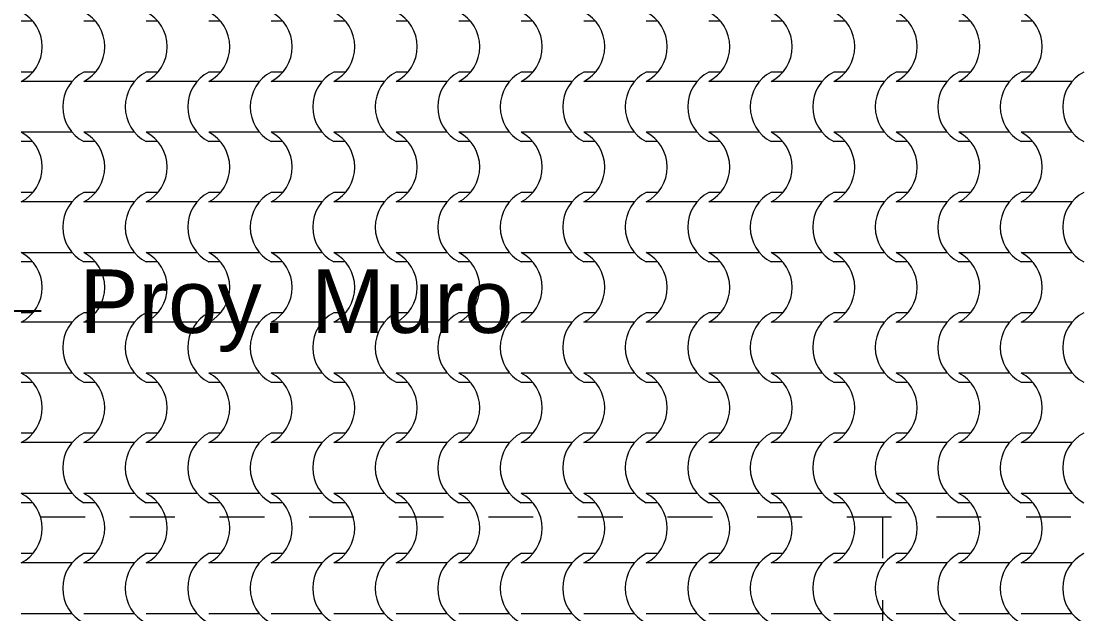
# Model space of a CAD drawing. Header units: metres. Extents: x -41 to 412, y -15 to 25.
# Drawn here: x 134.169 to 136.679, y 7.728 to 9.128 of the extents above; entities that cross this region are included whole.
import ezdxf

# ---------------------------------------------------------------- set-up
doc = ezdxf.new("R2010")
doc.units = ezdxf.units.M
doc.header["$MEASUREMENT"] = 0
doc.linetypes.add('Dashed', pattern=[0.211667, 0.105833, -0.105833])
doc.linetypes.add('Dot & Dashed', pattern=[0.335139, 0.15875, -0.088194, 0, -0.088194])
for name, color, linetype in [('2D Drafting - General', 7, 'Continuous'), ('Annotation - Label', 7, 'Continuous'), ('Shell - Roof', 7, 'Continuous'), ('Structural - Grid', 7, 'Continuous')]:
    doc.layers.add(name, color=color, linetype=linetype)
doc.styles.add('GENERATED_STYLE_2', font='arial.ttf')
doc.dimstyles.new('GENERATED_STYLE__5', dxfattribs={"dimtxt": 0.18, "dimasz": 0.1824, "dimexe": 0.18, "dimexo": 0.0625, "dimgap": 0.09, "dimtad": 0, "dimtih": 1, "dimtoh": 1, "dimdec": 4, "dimzin": 0, "dimdsep": 46, "dimcen": 0.09, "dimadec": 0, "dimazin": 0, "dimtfac": 1, "dimtdec": 4, "dimtmove": 0, "dimatfit": 3, "dimldrblk": 'ARROWHEAD_5', "dimfxl": 1, "dimtolj": 1, "dimtzin": 0, "dimarcsym": 0})

# ---------------------------------------------------------------- blocks, each defined once
blk = doc.blocks.new('*X47', base_point=(152.192, 0))
at = {"layer": 'Shell - Roof', "color": 23, "linetype": 'Continuous', "lineweight": 13, "true_color": 0xbf8080}
for p, q in [((134.197, 9.1283), (134.1695, 9.1283)), ((134.3446, 9.1283), (134.3171, 9.1283)), ((134.4923, 9.1283), (134.4647, 9.1283)), ((134.6399, 9.1283), (134.6124, 9.1283)), ((134.7875, 9.1283), (134.76, 9.1283)), ((134.9352, 9.1283), (134.9076, 9.1283)), ((135.0828, 9.1283), (135.0553, 9.1283)), ((135.2304, 9.1283), (135.2029, 9.1283)), ((135.3781, 9.1283), (135.3505, 9.1283)), ((135.5257, 9.1283), (135.4982, 9.1283)), ((135.6733, 9.1283), (135.6458, 9.1283)), ((135.821, 9.1283), (135.7934, 9.1283)), ((135.9686, 9.1283), (135.9411, 9.1283)), ((136.1162, 9.1283), (136.0887, 9.1283)), ((136.2639, 9.1283), (136.2363, 9.1283)), ((136.4115, 9.1283), (136.384, 9.1283)), ((136.5591, 9.1283), (136.5316, 9.1283)), ((134.197, 9.008), (134.1695, 9.008)), ((134.2294, 8.986), (134.1695, 8.986)), ((134.2892, 8.986), (134.2294, 8.986)), ((134.3446, 9.008), (134.3171, 9.008)), ((134.377, 8.986), (134.3171, 8.986)), ((134.4369, 8.986), (134.377, 8.986)), ((134.4923, 9.008), (134.4647, 9.008)), ((134.5246, 8.986), (134.4647, 8.986)), ((134.5845, 8.986), (134.5246, 8.986)), ((134.6399, 9.008), (134.6124, 9.008)), ((134.6723, 8.986), (134.6124, 8.986)), ((134.7321, 8.986), (134.6723, 8.986)), ((134.7875, 9.008), (134.76, 9.008)), ((134.8199, 8.986), (134.76, 8.986)), ((134.8798, 8.986), (134.8199, 8.986)), ((134.9352, 9.008), (134.9076, 9.008)), ((134.9675, 8.986), (134.9076, 8.986)), ((135.0274, 8.986), (134.9675, 8.986)), ((135.0828, 9.008), (135.0553, 9.008)), ((135.1152, 8.986), (135.0553, 8.986)), ((135.175, 8.986), (135.1152, 8.986)), ((135.2304, 9.008), (135.2029, 9.008)), ((135.2628, 8.986), (135.2029, 8.986)), ((135.3227, 8.986), (135.2628, 8.986)), ((135.3781, 9.008), (135.3505, 9.008)), ((135.4104, 8.986), (135.3505, 8.986)), ((135.4703, 8.986), (135.4104, 8.986)), ((135.5257, 9.008), (135.4982, 9.008)), ((135.558, 8.986), (135.4982, 8.986)), ((135.6179, 8.986), (135.558, 8.986)), ((135.6733, 9.008), (135.6458, 9.008)), ((135.7057, 8.986), (135.6458, 8.986)), ((135.7656, 8.986), (135.7057, 8.986)), ((135.821, 9.008), (135.7934, 9.008)), ((135.8533, 8.986), (135.7934, 8.986)), ((135.9132, 8.986), (135.8533, 8.986)), ((135.9686, 9.008), (135.9411, 9.008)), ((136.0009, 8.986), (135.9411, 8.986)), ((136.0608, 8.986), (136.0009, 8.986)), ((136.1162, 9.008), (136.0887, 9.008)), ((136.1486, 8.986), (136.0887, 8.986)), ((136.2085, 8.986), (136.1486, 8.986)), ((136.2639, 9.008), (136.2363, 9.008)), ((136.2962, 8.986), (136.2363, 8.986)), ((136.3561, 8.986), (136.2962, 8.986)), ((136.4115, 9.008), (136.384, 9.008)), ((136.4438, 8.986), (136.384, 8.986)), ((136.5037, 8.986), (136.4438, 8.986)), ((136.5591, 9.008), (136.5316, 9.008)), ((136.5915, 8.986), (136.5316, 8.986)), ((136.6514, 8.986), (136.5915, 8.986)), ((134.2294, 8.8658), (134.1695, 8.8658)), ((134.2892, 8.8658), (134.2294, 8.8658)), ((134.377, 8.8658), (134.3171, 8.8658)), ((134.4369, 8.8658), (134.377, 8.8658)), ((134.5246, 8.8658), (134.4647, 8.8658)), ((134.5845, 8.8658), (134.5246, 8.8658)), ((134.6723, 8.8658), (134.6124, 8.8658)), ((134.7321, 8.8658), (134.6723, 8.8658)), ((134.8199, 8.8658), (134.76, 8.8658)), ((134.8798, 8.8658), (134.8199, 8.8658)), ((134.9675, 8.8658), (134.9076, 8.8658)), ((135.0274, 8.8658), (134.9675, 8.8658)), ((135.1152, 8.8658), (135.0553, 8.8658)), ((135.175, 8.8658), (135.1152, 8.8658)), ((135.2628, 8.8658), (135.2029, 8.8658)), ((135.3227, 8.8658), (135.2628, 8.8658)), ((135.4104, 8.8658), (135.3505, 8.8658)), ((135.4703, 8.8658), (135.4104, 8.8658)), ((135.558, 8.8658), (135.4982, 8.8658)), ((135.6179, 8.8658), (135.558, 8.8658)), ((135.7057, 8.8658), (135.6458, 8.8658)), ((135.7656, 8.8658), (135.7057, 8.8658)), ((135.8533, 8.8658), (135.7934, 8.8658)), ((135.9132, 8.8658), (135.8533, 8.8658)), ((136.0009, 8.8658), (135.9411, 8.8658)), ((136.0608, 8.8658), (136.0009, 8.8658)), ((136.1486, 8.8658), (136.0887, 8.8658)), ((136.2085, 8.8658), (136.1486, 8.8658)), ((136.2962, 8.8658), (136.2363, 8.8658)), ((136.3561, 8.8658), (136.2962, 8.8658)), ((136.4438, 8.8658), (136.384, 8.8658)), ((136.5037, 8.8658), (136.4438, 8.8658)), ((136.5915, 8.8658), (136.5316, 8.8658)), ((136.6514, 8.8658), (136.5915, 8.8658)), ((134.197, 8.8438), (134.1695, 8.8438)), ((134.3446, 8.8438), (134.3171, 8.8438)), ((134.4923, 8.8438), (134.4647, 8.8438)), ((134.6399, 8.8438), (134.6124, 8.8438)), ((134.7875, 8.8438), (134.76, 8.8438)), ((134.9352, 8.8438), (134.9076, 8.8438)), ((135.0828, 8.8438), (135.0553, 8.8438)), ((135.2304, 8.8438), (135.2029, 8.8438)), ((135.3781, 8.8438), (135.3505, 8.8438)), ((135.5257, 8.8438), (135.4982, 8.8438)), ((135.6733, 8.8438), (135.6458, 8.8438)), ((135.821, 8.8438), (135.7934, 8.8438)), ((135.9686, 8.8438), (135.9411, 8.8438)), ((136.1162, 8.8438), (136.0887, 8.8438)), ((136.2639, 8.8438), (136.2363, 8.8438)), ((136.4115, 8.8438), (136.384, 8.8438)), ((136.5591, 8.8438), (136.5316, 8.8438)), ((134.197, 8.7236), (134.1695, 8.7236)), ((134.3446, 8.7236), (134.3171, 8.7236)), ((134.4923, 8.7236), (134.4647, 8.7236)), ((134.6399, 8.7236), (134.6124, 8.7236)), ((134.7875, 8.7236), (134.76, 8.7236)), ((134.9352, 8.7236), (134.9076, 8.7236)), ((135.0828, 8.7236), (135.0553, 8.7236)), ((135.2304, 8.7236), (135.2029, 8.7236)), ((135.3781, 8.7236), (135.3505, 8.7236)), ((135.5257, 8.7236), (135.4982, 8.7236)), ((135.6733, 8.7236), (135.6458, 8.7236)), ((135.821, 8.7236), (135.7934, 8.7236)), ((135.9686, 8.7236), (135.9411, 8.7236)), ((136.1162, 8.7236), (136.0887, 8.7236)), ((136.2639, 8.7236), (136.2363, 8.7236)), ((136.4115, 8.7236), (136.384, 8.7236)), ((136.5591, 8.7236), (136.5316, 8.7236)), ((134.2294, 8.7015), (134.1695, 8.7015)), ((134.2892, 8.7015), (134.2294, 8.7015)), ((134.377, 8.7015), (134.3171, 8.7015)), ((134.4369, 8.7015), (134.377, 8.7015)), ((134.5246, 8.7015), (134.4647, 8.7015)), ((134.5845, 8.7015), (134.5246, 8.7015)), ((134.6723, 8.7015), (134.6124, 8.7015)), ((134.7321, 8.7015), (134.6723, 8.7015)), ((134.8199, 8.7015), (134.76, 8.7015)), ((134.8798, 8.7015), (134.8199, 8.7015)), ((134.9675, 8.7015), (134.9076, 8.7015)), ((135.0274, 8.7015), (134.9675, 8.7015)), ((135.1152, 8.7015), (135.0553, 8.7015)), ((135.175, 8.7015), (135.1152, 8.7015)), ((135.2628, 8.7015), (135.2029, 8.7015)), ((135.3227, 8.7015), (135.2628, 8.7015)), ((135.4104, 8.7015), (135.3505, 8.7015)), ((135.4703, 8.7015), (135.4104, 8.7015)), ((135.558, 8.7015), (135.4982, 8.7015)), ((135.6179, 8.7015), (135.558, 8.7015)), ((135.7057, 8.7015), (135.6458, 8.7015)), ((135.7656, 8.7015), (135.7057, 8.7015)), ((135.8533, 8.7015), (135.7934, 8.7015)), ((135.9132, 8.7015), (135.8533, 8.7015)), ((136.0009, 8.7015), (135.9411, 8.7015)), ((136.0608, 8.7015), (136.0009, 8.7015)), ((136.1486, 8.7015), (136.0887, 8.7015)), ((136.2085, 8.7015), (136.1486, 8.7015)), ((136.2962, 8.7015), (136.2363, 8.7015)), ((136.3561, 8.7015), (136.2962, 8.7015)), ((136.4438, 8.7015), (136.384, 8.7015)), ((136.5037, 8.7015), (136.4438, 8.7015)), ((136.5915, 8.7015), (136.5316, 8.7015)), ((136.6514, 8.7015), (136.5915, 8.7015)), ((134.2294, 8.5813), (134.1695, 8.5813)), ((134.197, 8.5593), (134.1695, 8.5593)), ((134.2892, 8.5813), (134.2294, 8.5813)), ((134.377, 8.5813), (134.3171, 8.5813)), ((134.3446, 8.5593), (134.3171, 8.5593)), ((134.4369, 8.5813), (134.377, 8.5813)), ((134.5246, 8.5813), (134.4647, 8.5813)), ((134.4923, 8.5593), (134.4647, 8.5593)), ((134.5845, 8.5813), (134.5246, 8.5813)), ((134.6723, 8.5813), (134.6124, 8.5813)), ((134.6399, 8.5593), (134.6124, 8.5593)), ((134.7321, 8.5813), (134.6723, 8.5813)), ((134.8199, 8.5813), (134.76, 8.5813)), ((134.7875, 8.5593), (134.76, 8.5593)), ((134.8798, 8.5813), (134.8199, 8.5813)), ((134.9675, 8.5813), (134.9076, 8.5813)), ((134.9352, 8.5593), (134.9076, 8.5593)), ((135.0274, 8.5813), (134.9675, 8.5813)), ((135.1152, 8.5813), (135.0553, 8.5813)), ((135.0828, 8.5593), (135.0553, 8.5593)), ((135.175, 8.5813), (135.1152, 8.5813)), ((135.2628, 8.5813), (135.2029, 8.5813)), ((135.2304, 8.5593), (135.2029, 8.5593)), ((135.3227, 8.5813), (135.2628, 8.5813)), ((135.4104, 8.5813), (135.3505, 8.5813)), ((135.3781, 8.5593), (135.3505, 8.5593)), ((135.4703, 8.5813), (135.4104, 8.5813)), ((135.558, 8.5813), (135.4982, 8.5813)), ((135.5257, 8.5593), (135.4982, 8.5593)), ((135.6179, 8.5813), (135.558, 8.5813)), ((135.7057, 8.5813), (135.6458, 8.5813)), ((135.6733, 8.5593), (135.6458, 8.5593)), ((135.7656, 8.5813), (135.7057, 8.5813)), ((135.8533, 8.5813), (135.7934, 8.5813)), ((135.821, 8.5593), (135.7934, 8.5593)), ((135.9132, 8.5813), (135.8533, 8.5813)), ((136.0009, 8.5813), (135.9411, 8.5813)), ((135.9686, 8.5593), (135.9411, 8.5593)), ((136.0608, 8.5813), (136.0009, 8.5813)), ((136.1486, 8.5813), (136.0887, 8.5813)), ((136.1162, 8.5593), (136.0887, 8.5593)), ((136.2085, 8.5813), (136.1486, 8.5813)), ((136.2962, 8.5813), (136.2363, 8.5813)), ((136.2639, 8.5593), (136.2363, 8.5593)), ((136.3561, 8.5813), (136.2962, 8.5813)), ((136.4438, 8.5813), (136.384, 8.5813)), ((136.4115, 8.5593), (136.384, 8.5593)), ((136.5037, 8.5813), (136.4438, 8.5813)), ((136.5915, 8.5813), (136.5316, 8.5813)), ((136.5591, 8.5593), (136.5316, 8.5593)), ((136.6514, 8.5813), (136.5915, 8.5813)), ((134.197, 8.4391), (134.1695, 8.4391)), ((134.3446, 8.4391), (134.3171, 8.4391)), ((134.4923, 8.4391), (134.4647, 8.4391)), ((134.6399, 8.4391), (134.6124, 8.4391)), ((134.7875, 8.4391), (134.76, 8.4391)), ((134.9352, 8.4391), (134.9076, 8.4391)), ((135.0828, 8.4391), (135.0553, 8.4391)), ((135.2304, 8.4391), (135.2029, 8.4391)), ((135.3781, 8.4391), (135.3505, 8.4391)), ((135.5257, 8.4391), (135.4982, 8.4391)), ((135.6733, 8.4391), (135.6458, 8.4391)), ((135.821, 8.4391), (135.7934, 8.4391)), ((135.9686, 8.4391), (135.9411, 8.4391)), ((136.1162, 8.4391), (136.0887, 8.4391)), ((136.2639, 8.4391), (136.2363, 8.4391)), ((136.4115, 8.4391), (136.384, 8.4391)), ((136.5591, 8.4391), (136.5316, 8.4391)), ((134.2294, 8.4171), (134.1695, 8.4171)), ((134.2892, 8.4171), (134.2294, 8.4171)), ((134.377, 8.4171), (134.3171, 8.4171)), ((134.4369, 8.4171), (134.377, 8.4171)), ((134.5246, 8.4171), (134.4647, 8.4171)), ((134.5845, 8.4171), (134.5246, 8.4171)), ((134.6723, 8.4171), (134.6124, 8.4171)), ((134.7321, 8.4171), (134.6723, 8.4171)), ((134.8199, 8.4171), (134.76, 8.4171)), ((134.8798, 8.4171), (134.8199, 8.4171)), ((134.9675, 8.4171), (134.9076, 8.4171)), ((135.0274, 8.4171), (134.9675, 8.4171)), ((135.1152, 8.4171), (135.0553, 8.4171)), ((135.175, 8.4171), (135.1152, 8.4171)), ((135.2628, 8.4171), (135.2029, 8.4171)), ((135.3227, 8.4171), (135.2628, 8.4171)), ((135.4104, 8.4171), (135.3505, 8.4171)), ((135.4703, 8.4171), (135.4104, 8.4171)), ((135.558, 8.4171), (135.4982, 8.4171)), ((135.6179, 8.4171), (135.558, 8.4171)), ((135.7057, 8.4171), (135.6458, 8.4171)), ((135.7656, 8.4171), (135.7057, 8.4171)), ((135.8533, 8.4171), (135.7934, 8.4171)), ((135.9132, 8.4171), (135.8533, 8.4171)), ((136.0009, 8.4171), (135.9411, 8.4171)), ((136.0608, 8.4171), (136.0009, 8.4171)), ((136.1486, 8.4171), (136.0887, 8.4171)), ((136.2085, 8.4171), (136.1486, 8.4171)), ((136.2962, 8.4171), (136.2363, 8.4171)), ((136.3561, 8.4171), (136.2962, 8.4171)), ((136.4438, 8.4171), (136.384, 8.4171)), ((136.5037, 8.4171), (136.4438, 8.4171)), ((136.5915, 8.4171), (136.5316, 8.4171)), ((136.6514, 8.4171), (136.5915, 8.4171)), ((134.2294, 8.2968), (134.1695, 8.2968)), ((134.2892, 8.2968), (134.2294, 8.2968)), ((134.377, 8.2968), (134.3171, 8.2968)), ((134.4369, 8.2968), (134.377, 8.2968)), ((134.5246, 8.2968), (134.4647, 8.2968)), ((134.5845, 8.2968), (134.5246, 8.2968)), ((134.6723, 8.2968), (134.6124, 8.2968)), ((134.7321, 8.2968), (134.6723, 8.2968)), ((134.8199, 8.2968), (134.76, 8.2968)), ((134.8798, 8.2968), (134.8199, 8.2968)), ((134.9675, 8.2968), (134.9076, 8.2968)), ((135.0274, 8.2968), (134.9675, 8.2968)), ((135.1152, 8.2968), (135.0553, 8.2968)), ((135.175, 8.2968), (135.1152, 8.2968)), ((135.2628, 8.2968), (135.2029, 8.2968)), ((135.3227, 8.2968), (135.2628, 8.2968)), ((135.4104, 8.2968), (135.3505, 8.2968)), ((135.4703, 8.2968), (135.4104, 8.2968)), ((135.558, 8.2968), (135.4982, 8.2968)), ((135.6179, 8.2968), (135.558, 8.2968)), ((135.7057, 8.2968), (135.6458, 8.2968)), ((135.7656, 8.2968), (135.7057, 8.2968)), ((135.8533, 8.2968), (135.7934, 8.2968)), ((135.9132, 8.2968), (135.8533, 8.2968)), ((136.0009, 8.2968), (135.9411, 8.2968)), ((136.0608, 8.2968), (136.0009, 8.2968)), ((136.1486, 8.2968), (136.0887, 8.2968)), ((136.2085, 8.2968), (136.1486, 8.2968)), ((136.2962, 8.2968), (136.2363, 8.2968)), ((136.3561, 8.2968), (136.2962, 8.2968)), ((136.4438, 8.2968), (136.384, 8.2968)), ((136.5037, 8.2968), (136.4438, 8.2968)), ((136.5915, 8.2968), (136.5316, 8.2968)), ((136.6514, 8.2968), (136.5915, 8.2968)), ((134.197, 8.2748), (134.1695, 8.2748)), ((134.3446, 8.2748), (134.3171, 8.2748)), ((134.4923, 8.2748), (134.4647, 8.2748)), ((134.6399, 8.2748), (134.6124, 8.2748)), ((134.7875, 8.2748), (134.76, 8.2748)), ((134.9352, 8.2748), (134.9076, 8.2748)), ((135.0828, 8.2748), (135.0553, 8.2748)), ((135.2304, 8.2748), (135.2029, 8.2748)), ((135.3781, 8.2748), (135.3505, 8.2748)), ((135.5257, 8.2748), (135.4982, 8.2748)), ((135.6733, 8.2748), (135.6458, 8.2748)), ((135.821, 8.2748), (135.7934, 8.2748)), ((135.9686, 8.2748), (135.9411, 8.2748)), ((136.1162, 8.2748), (136.0887, 8.2748)), ((136.2639, 8.2748), (136.2363, 8.2748)), ((136.4115, 8.2748), (136.384, 8.2748)), ((136.5591, 8.2748), (136.5316, 8.2748)), ((134.197, 8.1546), (134.1695, 8.1546)), ((134.2294, 8.1326), (134.1695, 8.1326)), ((134.2892, 8.1326), (134.2294, 8.1326)), ((134.3446, 8.1546), (134.3171, 8.1546)), ((134.377, 8.1326), (134.3171, 8.1326)), ((134.4369, 8.1326), (134.377, 8.1326)), ((134.4923, 8.1546), (134.4647, 8.1546)), ((134.5246, 8.1326), (134.4647, 8.1326)), ((134.5845, 8.1326), (134.5246, 8.1326)), ((134.6399, 8.1546), (134.6124, 8.1546)), ((134.6723, 8.1326), (134.6124, 8.1326)), ((134.7321, 8.1326), (134.6723, 8.1326)), ((134.7875, 8.1546), (134.76, 8.1546)), ((134.8199, 8.1326), (134.76, 8.1326)), ((134.8798, 8.1326), (134.8199, 8.1326)), ((134.9352, 8.1546), (134.9076, 8.1546)), ((134.9675, 8.1326), (134.9076, 8.1326)), ((135.0274, 8.1326), (134.9675, 8.1326)), ((135.0828, 8.1546), (135.0553, 8.1546)), ((135.1152, 8.1326), (135.0553, 8.1326)), ((135.175, 8.1326), (135.1152, 8.1326)), ((135.2304, 8.1546), (135.2029, 8.1546)), ((135.2628, 8.1326), (135.2029, 8.1326)), ((135.3227, 8.1326), (135.2628, 8.1326)), ((135.3781, 8.1546), (135.3505, 8.1546)), ((135.4104, 8.1326), (135.3505, 8.1326)), ((135.4703, 8.1326), (135.4104, 8.1326)), ((135.5257, 8.1546), (135.4982, 8.1546)), ((135.558, 8.1326), (135.4982, 8.1326)), ((135.6179, 8.1326), (135.558, 8.1326)), ((135.6733, 8.1546), (135.6458, 8.1546)), ((135.7057, 8.1326), (135.6458, 8.1326)), ((135.7656, 8.1326), (135.7057, 8.1326)), ((135.821, 8.1546), (135.7934, 8.1546)), ((135.8533, 8.1326), (135.7934, 8.1326)), ((135.9132, 8.1326), (135.8533, 8.1326)), ((135.9686, 8.1546), (135.9411, 8.1546)), ((136.0009, 8.1326), (135.9411, 8.1326)), ((136.0608, 8.1326), (136.0009, 8.1326)), ((136.1162, 8.1546), (136.0887, 8.1546)), ((136.1486, 8.1326), (136.0887, 8.1326)), ((136.2085, 8.1326), (136.1486, 8.1326)), ((136.2639, 8.1546), (136.2363, 8.1546)), ((136.2962, 8.1326), (136.2363, 8.1326)), ((136.3561, 8.1326), (136.2962, 8.1326)), ((136.4115, 8.1546), (136.384, 8.1546)), ((136.4438, 8.1326), (136.384, 8.1326)), ((136.5037, 8.1326), (136.4438, 8.1326)), ((136.5591, 8.1546), (136.5316, 8.1546)), ((136.5915, 8.1326), (136.5316, 8.1326)), ((136.6514, 8.1326), (136.5915, 8.1326)), ((134.2294, 8.0124), (134.1695, 8.0124)), ((134.2892, 8.0124), (134.2294, 8.0124)), ((134.377, 8.0124), (134.3171, 8.0124)), ((134.4369, 8.0124), (134.377, 8.0124)), ((134.5246, 8.0124), (134.4647, 8.0124)), ((134.5845, 8.0124), (134.5246, 8.0124)), ((134.6723, 8.0124), (134.6124, 8.0124)), ((134.7321, 8.0124), (134.6723, 8.0124)), ((134.8199, 8.0124), (134.76, 8.0124)), ((134.8798, 8.0124), (134.8199, 8.0124)), ((134.9675, 8.0124), (134.9076, 8.0124)), ((135.0274, 8.0124), (134.9675, 8.0124)), ((135.1152, 8.0124), (135.0553, 8.0124)), ((135.175, 8.0124), (135.1152, 8.0124)), ((135.2628, 8.0124), (135.2029, 8.0124)), ((135.3227, 8.0124), (135.2628, 8.0124)), ((135.4104, 8.0124), (135.3505, 8.0124)), ((135.4703, 8.0124), (135.4104, 8.0124)), ((135.558, 8.0124), (135.4982, 8.0124)), ((135.6179, 8.0124), (135.558, 8.0124)), ((135.7057, 8.0124), (135.6458, 8.0124)), ((135.7656, 8.0124), (135.7057, 8.0124)), ((135.8533, 8.0124), (135.7934, 8.0124)), ((135.9132, 8.0124), (135.8533, 8.0124)), ((136.0009, 8.0124), (135.9411, 8.0124)), ((136.0608, 8.0124), (136.0009, 8.0124)), ((136.1486, 8.0124), (136.0887, 8.0124)), ((136.2085, 8.0124), (136.1486, 8.0124)), ((136.2962, 8.0124), (136.2363, 8.0124)), ((136.3561, 8.0124), (136.2962, 8.0124)), ((136.4438, 8.0124), (136.384, 8.0124)), ((136.5037, 8.0124), (136.4438, 8.0124)), ((136.5915, 8.0124), (136.5316, 8.0124)), ((136.6514, 8.0124), (136.5915, 8.0124)), ((134.197, 7.9903), (134.1695, 7.9903)), ((134.3446, 7.9903), (134.3171, 7.9903)), ((134.4923, 7.9903), (134.4647, 7.9903)), ((134.6399, 7.9903), (134.6124, 7.9903)), ((134.7875, 7.9903), (134.76, 7.9903)), ((134.9352, 7.9903), (134.9076, 7.9903)), ((135.0828, 7.9903), (135.0553, 7.9903)), ((135.2304, 7.9903), (135.2029, 7.9903)), ((135.3781, 7.9903), (135.3505, 7.9903)), ((135.5257, 7.9903), (135.4982, 7.9903)), ((135.6733, 7.9903), (135.6458, 7.9903)), ((135.821, 7.9903), (135.7934, 7.9903)), ((135.9686, 7.9903), (135.9411, 7.9903)), ((136.1162, 7.9903), (136.0887, 7.9903)), ((136.2639, 7.9903), (136.2363, 7.9903)), ((136.4115, 7.9903), (136.384, 7.9903)), ((136.5591, 7.9903), (136.5316, 7.9903)), ((134.197, 7.8701), (134.1695, 7.8701)), ((134.3446, 7.8701), (134.3171, 7.8701)), ((134.4923, 7.8701), (134.4647, 7.8701)), ((134.6399, 7.8701), (134.6124, 7.8701)), ((134.7875, 7.8701), (134.76, 7.8701)), ((134.9352, 7.8701), (134.9076, 7.8701)), ((135.0828, 7.8701), (135.0553, 7.8701)), ((135.2304, 7.8701), (135.2029, 7.8701)), ((135.3781, 7.8701), (135.3505, 7.8701)), ((135.5257, 7.8701), (135.4982, 7.8701)), ((135.6733, 7.8701), (135.6458, 7.8701)), ((135.821, 7.8701), (135.7934, 7.8701)), ((135.9686, 7.8701), (135.9411, 7.8701)), ((136.1162, 7.8701), (136.0887, 7.8701)), ((136.2639, 7.8701), (136.2363, 7.8701)), ((136.4115, 7.8701), (136.384, 7.8701)), ((136.5591, 7.8701), (136.5316, 7.8701)), ((134.2294, 7.8481), (134.1695, 7.8481)), ((134.2892, 7.8481), (134.2294, 7.8481)), ((134.377, 7.8481), (134.3171, 7.8481)), ((134.4369, 7.8481), (134.377, 7.8481)), ((134.5246, 7.8481), (134.4647, 7.8481)), ((134.5845, 7.8481), (134.5246, 7.8481)), ((134.6723, 7.8481), (134.6124, 7.8481)), ((134.7321, 7.8481), (134.6723, 7.8481)), ((134.8199, 7.8481), (134.76, 7.8481)), ((134.8798, 7.8481), (134.8199, 7.8481)), ((134.9675, 7.8481), (134.9076, 7.8481)), ((135.0274, 7.8481), (134.9675, 7.8481)), ((135.1152, 7.8481), (135.0553, 7.8481)), ((135.175, 7.8481), (135.1152, 7.8481)), ((135.2628, 7.8481), (135.2029, 7.8481)), ((135.3227, 7.8481), (135.2628, 7.8481)), ((135.4104, 7.8481), (135.3505, 7.8481)), ((135.4703, 7.8481), (135.4104, 7.8481)), ((135.558, 7.8481), (135.4982, 7.8481)), ((135.6179, 7.8481), (135.558, 7.8481)), ((135.7057, 7.8481), (135.6458, 7.8481)), ((135.7656, 7.8481), (135.7057, 7.8481)), ((135.8533, 7.8481), (135.7934, 7.8481)), ((135.9132, 7.8481), (135.8533, 7.8481)), ((136.0009, 7.8481), (135.9411, 7.8481)), ((136.0608, 7.8481), (136.0009, 7.8481)), ((136.1486, 7.8481), (136.0887, 7.8481)), ((136.2085, 7.8481), (136.1486, 7.8481)), ((136.2962, 7.8481), (136.2363, 7.8481)), ((136.3561, 7.8481), (136.2962, 7.8481)), ((136.4438, 7.8481), (136.384, 7.8481)), ((136.5037, 7.8481), (136.4438, 7.8481)), ((136.5915, 7.8481), (136.5316, 7.8481)), ((136.6514, 7.8481), (136.5915, 7.8481)), ((134.2294, 7.7279), (134.1695, 7.7279)), ((134.2892, 7.7279), (134.2294, 7.7279)), ((134.377, 7.7279), (134.3171, 7.7279)), ((134.4369, 7.7279), (134.377, 7.7279)), ((134.5246, 7.7279), (134.4647, 7.7279)), ((134.5845, 7.7279), (134.5246, 7.7279)), ((134.6723, 7.7279), (134.6124, 7.7279)), ((134.7321, 7.7279), (134.6723, 7.7279)), ((134.8199, 7.7279), (134.76, 7.7279)), ((134.8798, 7.7279), (134.8199, 7.7279)), ((134.9675, 7.7279), (134.9076, 7.7279)), ((135.0274, 7.7279), (134.9675, 7.7279)), ((135.1152, 7.7279), (135.0553, 7.7279)), ((135.175, 7.7279), (135.1152, 7.7279)), ((135.2628, 7.7279), (135.2029, 7.7279)), ((135.3227, 7.7279), (135.2628, 7.7279)), ((135.4104, 7.7279), (135.3505, 7.7279)), ((135.4703, 7.7279), (135.4104, 7.7279)), ((135.558, 7.7279), (135.4982, 7.7279)), ((135.6179, 7.7279), (135.558, 7.7279)), ((135.7057, 7.7279), (135.6458, 7.7279)), ((135.7656, 7.7279), (135.7057, 7.7279)), ((135.8533, 7.7279), (135.7934, 7.7279)), ((135.9132, 7.7279), (135.8533, 7.7279)), ((136.0009, 7.7279), (135.9411, 7.7279)), ((136.0608, 7.7279), (136.0009, 7.7279)), ((136.1486, 7.7279), (136.0887, 7.7279)), ((136.2085, 7.7279), (136.1486, 7.7279)), ((136.2962, 7.7279), (136.2363, 7.7279)), ((136.3561, 7.7279), (136.2962, 7.7279)), ((136.4438, 7.7279), (136.384, 7.7279)), ((136.5037, 7.7279), (136.4438, 7.7279)), ((136.5915, 7.7279), (136.5316, 7.7279)), ((136.6514, 7.7279), (136.5915, 7.7279))]:
    blk.add_line(p, q, dxfattribs=at)
for centre, major_axis, start_param, end_param in [((134.1283, 9.0679), (0, 0.0925), 4.715365, 5.812147), ((134.2759, 9.0679), (0, 0.0925), 4.715365, 5.812147), ((134.4235, 9.0679), (0, 0.0925), 4.715365, 5.812147), ((134.5712, 9.0679), (0, 0.0925), 4.715365, 5.812147), ((134.7188, 9.0679), (0, 0.0925), 4.715365, 5.812147), ((134.8664, 9.0679), (0, 0.0925), 4.715365, 5.812147), ((135.0141, 9.0679), (0, 0.0925), 4.715365, 5.812147), ((135.1617, 9.0679), (0, 0.0925), 4.715365, 5.812147), ((135.3093, 9.0679), (0, 0.0925), 4.715365, 5.812147), ((135.457, 9.0679), (0, 0.0925), 4.715365, 5.812147), ((135.6046, 9.0679), (0, 0.0925), 4.715365, 5.812147), ((135.7522, 9.0679), (0, 0.0925), 4.715365, 5.812147), ((135.8999, 9.0679), (0, 0.0925), 4.715365, 5.812147), ((136.0475, 9.0679), (0, 0.0925), 4.715365, 5.812147), ((136.1951, 9.0679), (0, 0.0925), 4.715365, 5.812147), ((136.3428, 9.0679), (0, 0.0925), 4.715365, 5.812147), ((136.4904, 9.0679), (0, 0.0925), 4.715365, 5.812147), ((134.1283, 9.0684), (0, 0.0925), 3.612631, 4.709413), ((134.2759, 9.0684), (0, 0.0925), 3.612631, 4.709413), ((134.4235, 9.0684), (0, 0.0925), 3.612631, 4.709413), ((134.5712, 9.0684), (0, 0.0925), 3.612631, 4.709413), ((134.7188, 9.0684), (0, 0.0925), 3.612631, 4.709413), ((134.8664, 9.0684), (0, 0.0925), 3.612631, 4.709413), ((135.0141, 9.0684), (0, 0.0925), 3.612631, 4.709413), ((135.1617, 9.0684), (0, 0.0925), 3.612631, 4.709413), ((135.3093, 9.0684), (0, 0.0925), 3.612631, 4.709413), ((135.457, 9.0684), (0, 0.0925), 3.612631, 4.709413), ((135.6046, 9.0684), (0, 0.0925), 3.612631, 4.709413), ((135.7522, 9.0684), (0, 0.0925), 3.612631, 4.709413), ((135.8999, 9.0684), (0, 0.0925), 3.612631, 4.709413), ((136.0475, 9.0684), (0, 0.0925), 3.612631, 4.709413), ((136.1951, 9.0684), (0, 0.0925), 3.612631, 4.709413), ((136.3428, 9.0684), (0, 0.0925), 3.612631, 4.709413), ((136.4904, 9.0684), (0, 0.0925), 3.612631, 4.709413), ((134.3577, 8.9259), (0, 0.0919), 0.466079, 2.675513), ((134.5053, 8.9259), (0, 0.0919), 0.466079, 2.675513), ((134.6529, 8.9259), (0, 0.0919), 0.466079, 2.675513), ((134.8006, 8.9259), (0, 0.0919), 0.466079, 2.675513), ((134.9482, 8.9259), (0, 0.0919), 0.466079, 2.675513), ((135.0958, 8.9259), (0, 0.0919), 0.466079, 2.675513), ((135.2435, 8.9259), (0, 0.0919), 0.466079, 2.675513), ((135.3911, 8.9259), (0, 0.0919), 0.466079, 2.675513), ((135.5387, 8.9259), (0, 0.0919), 0.466079, 2.675513), ((135.6864, 8.9259), (0, 0.0919), 0.466079, 2.675513), ((135.834, 8.9259), (0, 0.0919), 0.466079, 2.675513), ((135.9816, 8.9259), (0, 0.0919), 0.466079, 2.675513), ((136.1293, 8.9259), (0, 0.0919), 0.466079, 2.675513), ((136.2769, 8.9259), (0, 0.0919), 0.466079, 2.675513), ((136.4245, 8.9259), (0, 0.0919), 0.466079, 2.675513), ((136.5722, 8.9259), (0, 0.0919), 0.466079, 2.675513), ((136.7198, 8.9259), (0, 0.0919), 0.466079, 2.675513), ((134.1283, 8.7834), (0, 0.0925), 4.715365, 5.812147), ((134.2759, 8.7834), (0, 0.0925), 4.715365, 5.812147), ((134.4235, 8.7834), (0, 0.0925), 4.715365, 5.812147), ((134.5712, 8.7834), (0, 0.0925), 4.715365, 5.812147), ((134.7188, 8.7834), (0, 0.0925), 4.715365, 5.812147), ((134.8664, 8.7834), (0, 0.0925), 4.715365, 5.812147), ((135.0141, 8.7834), (0, 0.0925), 4.715365, 5.812147), ((135.1617, 8.7834), (0, 0.0925), 4.715365, 5.812147), ((135.3093, 8.7834), (0, 0.0925), 4.715365, 5.812147), ((135.457, 8.7834), (0, 0.0925), 4.715365, 5.812147), ((135.6046, 8.7834), (0, 0.0925), 4.715365, 5.812147), ((135.7522, 8.7834), (0, 0.0925), 4.715365, 5.812147), ((135.8999, 8.7834), (0, 0.0925), 4.715365, 5.812147), ((136.0475, 8.7834), (0, 0.0925), 4.715365, 5.812147), ((136.1951, 8.7834), (0, 0.0925), 4.715365, 5.812147), ((136.3428, 8.7834), (0, 0.0925), 4.715365, 5.812147), ((136.4904, 8.7834), (0, 0.0925), 4.715365, 5.812147), ((134.1283, 8.7839), (0, 0.0925), 3.612631, 4.709413), ((134.2759, 8.7839), (0, 0.0925), 3.612631, 4.709413), ((134.4235, 8.7839), (0, 0.0925), 3.612631, 4.709413), ((134.5712, 8.7839), (0, 0.0925), 3.612631, 4.709413), ((134.7188, 8.7839), (0, 0.0925), 3.612631, 4.709413), ((134.8664, 8.7839), (0, 0.0925), 3.612631, 4.709413), ((135.0141, 8.7839), (0, 0.0925), 3.612631, 4.709413), ((135.1617, 8.7839), (0, 0.0925), 3.612631, 4.709413), ((135.3093, 8.7839), (0, 0.0925), 3.612631, 4.709413), ((135.457, 8.7839), (0, 0.0925), 3.612631, 4.709413), ((135.6046, 8.7839), (0, 0.0925), 3.612631, 4.709413), ((135.7522, 8.7839), (0, 0.0925), 3.612631, 4.709413), ((135.8999, 8.7839), (0, 0.0925), 3.612631, 4.709413), ((136.0475, 8.7839), (0, 0.0925), 3.612631, 4.709413), ((136.1951, 8.7839), (0, 0.0925), 3.612631, 4.709413), ((136.3428, 8.7839), (0, 0.0925), 3.612631, 4.709413), ((136.4904, 8.7839), (0, 0.0925), 3.612631, 4.709413), ((134.3577, 8.6414), (0, 0.0919), 0.466079, 2.675513), ((134.5053, 8.6414), (0, 0.0919), 0.466079, 2.675513), ((134.6529, 8.6414), (0, 0.0919), 0.466079, 2.675513), ((134.8006, 8.6414), (0, 0.0919), 0.466079, 2.675513), ((134.9482, 8.6414), (0, 0.0919), 0.466079, 2.675513), ((135.0958, 8.6414), (0, 0.0919), 0.466079, 2.675513), ((135.2435, 8.6414), (0, 0.0919), 0.466079, 2.675513), ((135.3911, 8.6414), (0, 0.0919), 0.466079, 2.675513), ((135.5387, 8.6414), (0, 0.0919), 0.466079, 2.675513), ((135.6864, 8.6414), (0, 0.0919), 0.466079, 2.675513), ((135.834, 8.6414), (0, 0.0919), 0.466079, 2.675513), ((135.9816, 8.6414), (0, 0.0919), 0.466079, 2.675513), ((136.1293, 8.6414), (0, 0.0919), 0.466079, 2.675513), ((136.2769, 8.6414), (0, 0.0919), 0.466079, 2.675513), ((136.4245, 8.6414), (0, 0.0919), 0.466079, 2.675513), ((136.5722, 8.6414), (0, 0.0919), 0.466079, 2.675513), ((136.7198, 8.6414), (0, 0.0919), 0.466079, 2.675513), ((134.1283, 8.4989), (0, 0.0925), 4.715365, 5.812147), ((134.2759, 8.4989), (0, 0.0925), 4.715365, 5.812147), ((134.4235, 8.4989), (0, 0.0925), 4.715365, 5.812147), ((134.5712, 8.4989), (0, 0.0925), 4.715365, 5.812147), ((134.7188, 8.4989), (0, 0.0925), 4.715365, 5.812147), ((134.8664, 8.4989), (0, 0.0925), 4.715365, 5.812147), ((135.0141, 8.4989), (0, 0.0925), 4.715365, 5.812147), ((135.1617, 8.4989), (0, 0.0925), 4.715365, 5.812147), ((135.3093, 8.4989), (0, 0.0925), 4.715365, 5.812147), ((135.457, 8.4989), (0, 0.0925), 4.715365, 5.812147), ((135.6046, 8.4989), (0, 0.0925), 4.715365, 5.812147), ((135.7522, 8.4989), (0, 0.0925), 4.715365, 5.812147), ((135.8999, 8.4989), (0, 0.0925), 4.715365, 5.812147), ((136.0475, 8.4989), (0, 0.0925), 4.715365, 5.812147), ((136.1951, 8.4989), (0, 0.0925), 4.715365, 5.812147), ((136.3428, 8.4989), (0, 0.0925), 4.715365, 5.812147), ((136.4904, 8.4989), (0, 0.0925), 4.715365, 5.812147), ((134.1283, 8.4995), (0, 0.0925), 3.612631, 4.709413), ((134.2759, 8.4995), (0, 0.0925), 3.612631, 4.709413), ((134.4235, 8.4995), (0, 0.0925), 3.612631, 4.709413), ((134.5712, 8.4995), (0, 0.0925), 3.612631, 4.709413), ((134.7188, 8.4995), (0, 0.0925), 3.612631, 4.709413), ((134.8664, 8.4995), (0, 0.0925), 3.612631, 4.709413), ((135.0141, 8.4995), (0, 0.0925), 3.612631, 4.709413), ((135.1617, 8.4995), (0, 0.0925), 3.612631, 4.709413), ((135.3093, 8.4995), (0, 0.0925), 3.612631, 4.709413), ((135.457, 8.4995), (0, 0.0925), 3.612631, 4.709413), ((135.6046, 8.4995), (0, 0.0925), 3.612631, 4.709413), ((135.7522, 8.4995), (0, 0.0925), 3.612631, 4.709413), ((135.8999, 8.4995), (0, 0.0925), 3.612631, 4.709413), ((136.0475, 8.4995), (0, 0.0925), 3.612631, 4.709413), ((136.1951, 8.4995), (0, 0.0925), 3.612631, 4.709413), ((136.3428, 8.4995), (0, 0.0925), 3.612631, 4.709413), ((136.4904, 8.4995), (0, 0.0925), 3.612631, 4.709413), ((134.3577, 8.357), (0, 0.0919), 0.466079, 2.675513), ((134.5053, 8.357), (0, 0.0919), 0.466079, 2.675513), ((134.6529, 8.357), (0, 0.0919), 0.466079, 2.675513), ((134.8006, 8.357), (0, 0.0919), 0.466079, 2.675513), ((134.9482, 8.357), (0, 0.0919), 0.466079, 2.675513), ((135.0958, 8.357), (0, 0.0919), 0.466079, 2.675513), ((135.2435, 8.357), (0, 0.0919), 0.466079, 2.675513), ((135.3911, 8.357), (0, 0.0919), 0.466079, 2.675513), ((135.5387, 8.357), (0, 0.0919), 0.466079, 2.675513), ((135.6864, 8.357), (0, 0.0919), 0.466079, 2.675513), ((135.834, 8.357), (0, 0.0919), 0.466079, 2.675513), ((135.9816, 8.357), (0, 0.0919), 0.466079, 2.675513), ((136.1293, 8.357), (0, 0.0919), 0.466079, 2.675513), ((136.2769, 8.357), (0, 0.0919), 0.466079, 2.675513), ((136.4245, 8.357), (0, 0.0919), 0.466079, 2.675513), ((136.5722, 8.357), (0, 0.0919), 0.466079, 2.675513), ((136.7198, 8.357), (0, 0.0919), 0.466079, 2.675513), ((134.1283, 8.2144), (0, 0.0925), 4.715365, 5.812147), ((134.2759, 8.2144), (0, 0.0925), 4.715365, 5.812147), ((134.4235, 8.2144), (0, 0.0925), 4.715365, 5.812147), ((134.5712, 8.2144), (0, 0.0925), 4.715365, 5.812147), ((134.7188, 8.2144), (0, 0.0925), 4.715365, 5.812147), ((134.8664, 8.2144), (0, 0.0925), 4.715365, 5.812147), ((135.0141, 8.2144), (0, 0.0925), 4.715365, 5.812147), ((135.1617, 8.2144), (0, 0.0925), 4.715365, 5.812147), ((135.3093, 8.2144), (0, 0.0925), 4.715365, 5.812147), ((135.457, 8.2144), (0, 0.0925), 4.715365, 5.812147), ((135.6046, 8.2144), (0, 0.0925), 4.715365, 5.812147), ((135.7522, 8.2144), (0, 0.0925), 4.715365, 5.812147), ((135.8999, 8.2144), (0, 0.0925), 4.715365, 5.812147), ((136.0475, 8.2144), (0, 0.0925), 4.715365, 5.812147), ((136.1951, 8.2144), (0, 0.0925), 4.715365, 5.812147), ((136.3428, 8.2144), (0, 0.0925), 4.715365, 5.812147), ((136.4904, 8.2144), (0, 0.0925), 4.715365, 5.812147), ((134.1283, 8.215), (0, 0.0925), 3.612631, 4.709413), ((134.2759, 8.215), (0, 0.0925), 3.612631, 4.709413), ((134.4235, 8.215), (0, 0.0925), 3.612631, 4.709413), ((134.5712, 8.215), (0, 0.0925), 3.612631, 4.709413), ((134.7188, 8.215), (0, 0.0925), 3.612631, 4.709413), ((134.8664, 8.215), (0, 0.0925), 3.612631, 4.709413), ((135.0141, 8.215), (0, 0.0925), 3.612631, 4.709413), ((135.1617, 8.215), (0, 0.0925), 3.612631, 4.709413), ((135.3093, 8.215), (0, 0.0925), 3.612631, 4.709413), ((135.457, 8.215), (0, 0.0925), 3.612631, 4.709413), ((135.6046, 8.215), (0, 0.0925), 3.612631, 4.709413), ((135.7522, 8.215), (0, 0.0925), 3.612631, 4.709413), ((135.8999, 8.215), (0, 0.0925), 3.612631, 4.709413), ((136.0475, 8.215), (0, 0.0925), 3.612631, 4.709413), ((136.1951, 8.215), (0, 0.0925), 3.612631, 4.709413), ((136.3428, 8.215), (0, 0.0925), 3.612631, 4.709413), ((136.4904, 8.215), (0, 0.0925), 3.612631, 4.709413), ((134.3577, 8.0725), (0, 0.0919), 0.466079, 2.675513), ((134.5053, 8.0725), (0, 0.0919), 0.466079, 2.675513), ((134.6529, 8.0725), (0, 0.0919), 0.466079, 2.675513), ((134.8006, 8.0725), (0, 0.0919), 0.466079, 2.675513), ((134.9482, 8.0725), (0, 0.0919), 0.466079, 2.675513), ((135.0958, 8.0725), (0, 0.0919), 0.466079, 2.675513), ((135.2435, 8.0725), (0, 0.0919), 0.466079, 2.675513), ((135.3911, 8.0725), (0, 0.0919), 0.466079, 2.675513), ((135.5387, 8.0725), (0, 0.0919), 0.466079, 2.675513), ((135.6864, 8.0725), (0, 0.0919), 0.466079, 2.675513), ((135.834, 8.0725), (0, 0.0919), 0.466079, 2.675513), ((135.9816, 8.0725), (0, 0.0919), 0.466079, 2.675513), ((136.1293, 8.0725), (0, 0.0919), 0.466079, 2.675513), ((136.2769, 8.0725), (0, 0.0919), 0.466079, 2.675513), ((136.4245, 8.0725), (0, 0.0919), 0.466079, 2.675513), ((136.5722, 8.0725), (0, 0.0919), 0.466079, 2.675513), ((136.7198, 8.0725), (0, 0.0919), 0.466079, 2.675513), ((134.1283, 7.93), (0, 0.0925), 4.715365, 5.812147), ((134.2759, 7.93), (0, 0.0925), 4.715365, 5.812147), ((134.4235, 7.93), (0, 0.0925), 4.715365, 5.812147), ((134.5712, 7.93), (0, 0.0925), 4.715365, 5.812147), ((134.7188, 7.93), (0, 0.0925), 4.715365, 5.812147), ((134.8664, 7.93), (0, 0.0925), 4.715365, 5.812147), ((135.0141, 7.93), (0, 0.0925), 4.715365, 5.812147), ((135.1617, 7.93), (0, 0.0925), 4.715365, 5.812147), ((135.3093, 7.93), (0, 0.0925), 4.715365, 5.812147), ((135.457, 7.93), (0, 0.0925), 4.715365, 5.812147), ((135.6046, 7.93), (0, 0.0925), 4.715365, 5.812147), ((135.7522, 7.93), (0, 0.0925), 4.715365, 5.812147), ((135.8999, 7.93), (0, 0.0925), 4.715365, 5.812147), ((136.0475, 7.93), (0, 0.0925), 4.715365, 5.812147), ((136.1951, 7.93), (0, 0.0925), 4.715365, 5.812147), ((136.3428, 7.93), (0, 0.0925), 4.715365, 5.812147), ((136.4904, 7.93), (0, 0.0925), 4.715365, 5.812147), ((134.1283, 7.9305), (0, 0.0925), 3.612631, 4.709413), ((134.2759, 7.9305), (0, 0.0925), 3.612631, 4.709413), ((134.4235, 7.9305), (0, 0.0925), 3.612631, 4.709413), ((134.5712, 7.9305), (0, 0.0925), 3.612631, 4.709413), ((134.7188, 7.9305), (0, 0.0925), 3.612631, 4.709413), ((134.8664, 7.9305), (0, 0.0925), 3.612631, 4.709413), ((135.0141, 7.9305), (0, 0.0925), 3.612631, 4.709413), ((135.1617, 7.9305), (0, 0.0925), 3.612631, 4.709413), ((135.3093, 7.9305), (0, 0.0925), 3.612631, 4.709413), ((135.457, 7.9305), (0, 0.0925), 3.612631, 4.709413), ((135.6046, 7.9305), (0, 0.0925), 3.612631, 4.709413), ((135.7522, 7.9305), (0, 0.0925), 3.612631, 4.709413), ((135.8999, 7.9305), (0, 0.0925), 3.612631, 4.709413), ((136.0475, 7.9305), (0, 0.0925), 3.612631, 4.709413), ((136.1951, 7.9305), (0, 0.0925), 3.612631, 4.709413), ((136.3428, 7.9305), (0, 0.0925), 3.612631, 4.709413), ((136.4904, 7.9305), (0, 0.0925), 3.612631, 4.709413), ((134.3577, 7.788), (0, 0.0919), 0.466079, 2.675513), ((134.5053, 7.788), (0, 0.0919), 0.466079, 2.675513), ((134.6529, 7.788), (0, 0.0919), 0.466079, 2.675513), ((134.8006, 7.788), (0, 0.0919), 0.466079, 2.675513), ((134.9482, 7.788), (0, 0.0919), 0.466079, 2.675513), ((135.0958, 7.788), (0, 0.0919), 0.466079, 2.675513), ((135.2435, 7.788), (0, 0.0919), 0.466079, 2.675513), ((135.3911, 7.788), (0, 0.0919), 0.466079, 2.675513), ((135.5387, 7.788), (0, 0.0919), 0.466079, 2.675513), ((135.6864, 7.788), (0, 0.0919), 0.466079, 2.675513), ((135.834, 7.788), (0, 0.0919), 0.466079, 2.675513), ((135.9816, 7.788), (0, 0.0919), 0.466079, 2.675513), ((136.1293, 7.788), (0, 0.0919), 0.466079, 2.675513), ((136.2769, 7.788), (0, 0.0919), 0.466079, 2.675513), ((136.4245, 7.788), (0, 0.0919), 0.466079, 2.675513), ((136.5722, 7.788), (0, 0.0919), 0.466079, 2.675513), ((136.7198, 7.788), (0, 0.0919), 0.466079, 2.675513)]:
    blk.add_ellipse(centre, major_axis=major_axis, ratio=0.982018, start_param=start_param, end_param=end_param, dxfattribs=at)
blk = doc.blocks.new('ARROWHEAD_5')
at = {"linetype": 'Continuous', "lineweight": 0}
blk.add_hatch(color=0, dxfattribs=at).paths.add_polyline_path([(-1, 0.2679), (0, 0), (-1, -0.2679)])
at = {"color": 0, "linetype": 'Continuous', "lineweight": 0}
blk.add_line((0, 0), (-1, 0), dxfattribs=at)

msp = doc.modelspace()

# ---------------------------------------------------------------- linework, layer by layer
at = {"layer": '2D Drafting - General', "color": 7, "linetype": 'Dashed', "lineweight": 13}
msp.add_lwpolyline([(132.3096, 17.9069), (132.3096, 7.9569), (142.3496, 7.9569), (142.3496, 17.0069), (137.3996, 17.0069), (137.3996, 17.9069), (137.2496, 17.9069), (137.2496, 17.0069), (132.4596, 17.0069), (132.4596, 17.9069)], close=True, dxfattribs=at)
at = {"layer": 'Structural - Grid', "color": 104, "linetype": 'Dot & Dashed', "lineweight": 13, "true_color": 0x029e21}
msp.add_line((136.2046, 7.4009), (136.2046, 7.9569), dxfattribs=at)

# ---------------------------------------------------------------- block references
at = {"layer": 'Shell - Roof', "color": 23, "linetype": 'Continuous', "lineweight": 13, "true_color": 0xbf8080}
msp.add_blockref('*X47', (152.192, 0), dxfattribs=at)

# ---------------------------------------------------------------- texts
at = {"layer": 'Annotation - Label', "color": 5, "linetype": 'Continuous', "lineweight": 25, "insert": (134.3068, 8.4439), "char_height": 0.15, "attachment_point": 4, "style": 'GENERATED_STYLE_2'}
msp.add_mtext('\\A1;Proy. Muro', dxfattribs=at)

# ---------------------------------------------------------------- leaders
at = {"layer": 'Annotation - Label', "color": 151, "linetype": 'Continuous', "lineweight": 20, "true_color": 0x80c2ff, "annotation_type": 0, "has_hookline": 1, "hookline_direction": 0, "text_width": 1.0008}
msp.add_leader([(133.3068, 7.9569), (133.8068, 8.4439), (134.2168, 8.4439)], dimstyle='GENERATED_STYLE__5', dxfattribs=at)

doc.saveas('drawing.dxf')
